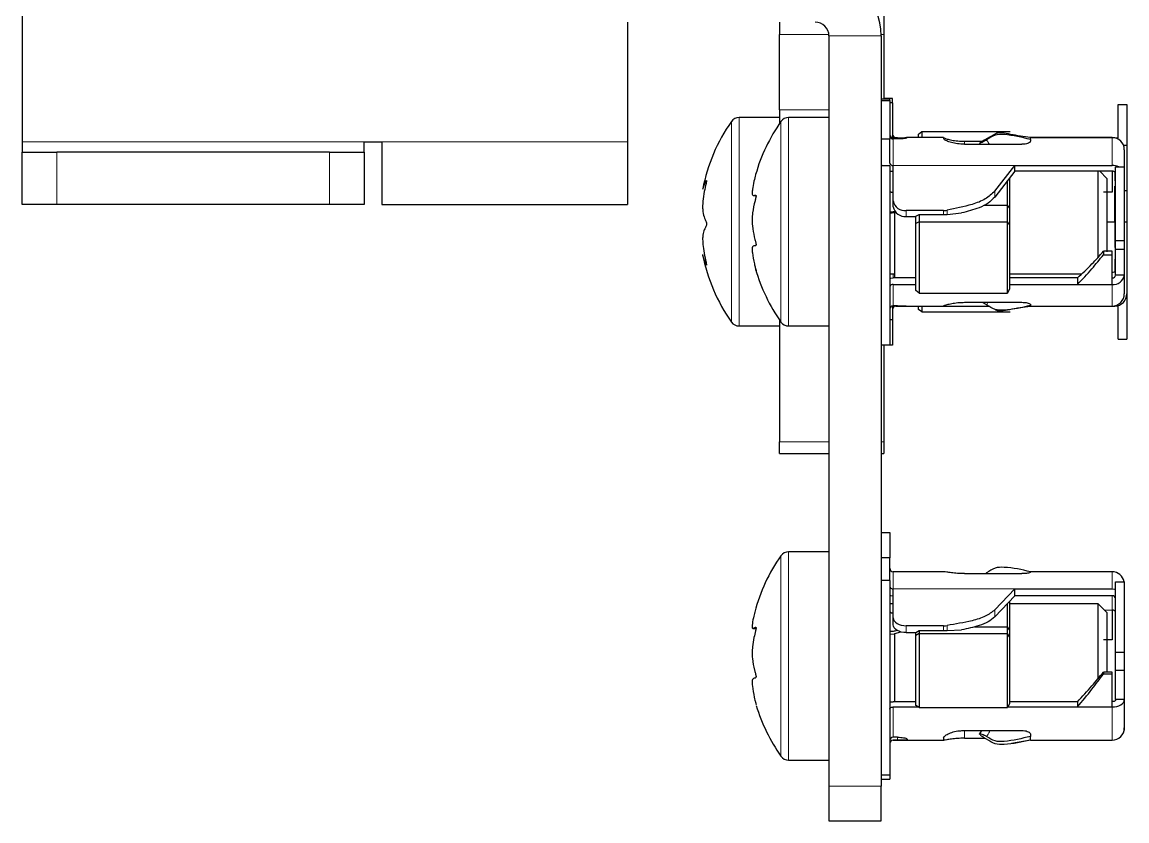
# Model space of a CAD drawing. Header units: millimetres. Extents: x -293 to 528, y -288 to 1990.
# Drawn here: x -44 to 19.6, y -288.2 to -242.2 of the extents above; entities that cross this region are included whole.
import ezdxf

# ---------------------------------------------------------------- set-up
doc = ezdxf.new("R2010")
doc.units = ezdxf.units.MM

msp = doc.modelspace()

# ---------------------------------------------------------------- linework, layer by layer
at = {"color": 7, "linetype": 'Continuous', "lineweight": 25}
for p, q in [((-44.038, -235.659), (-44.038, -249.059)), ((5.562, -238.265), (5.562, -242.883)), ((-9.188, -242.159), (-9.188, -249.059)), ((-0.438, -242.159), (-0.438, -242.883)), ((-0.438, -247.213), (-0.438, -242.883)), ((5.562, -242.883), (5.562, -246.559)), ((2.412, -242.959), (2.412, -286.159)), ((5.412, -242.959), (5.412, -286.159)), ((5.412, -246.581), (5.912, -246.581)), ((5.412, -246.678), (5.912, -246.678)), ((6.062, -246.559), (5.562, -246.559)), ((5.912, -246.678), (5.912, -246.581)), ((5.912, -246.678), (5.912, -248.907)), ((6.062, -246.801), (6.062, -246.559)), ((-0.438, -247.213), (-0.438, -248.008)), ((6.062, -246.801), (5.912, -246.801)), ((6.062, -246.801), (6.062, -248.818)), ((19.062, -246.901), (19.562, -246.901)), ((19.062, -248.839), (19.062, -246.901)), ((19.562, -246.901), (19.562, -249.243)), ((-0.438, -247.659), (-2.763, -247.659)), ((2.412, -247.659), (0.087, -247.659)), ((7.562, -248.609), (7.762, -248.467)), ((7.562, -248.809), (7.562, -248.609)), ((7.762, -248.467), (7.762, -248.809)), ((7.762, -248.467), (12.846, -248.467)), ((11.94, -248.631), (11.488, -248.88)), ((-44.038, -249.059), (-44.038, -249.659)), ((-24.338, -249.659), (-24.338, -249.059)), ((-24.338, -249.059), (-23.338, -249.059)), ((-23.338, -249.059), (-23.338, -252.659)), ((-9.188, -249.059), (-9.188, -252.659)), ((5.912, -248.907), (5.412, -248.907)), ((5.912, -250.279), (5.912, -248.907)), ((6.362, -248.824), (6.112, -248.824)), ((6.362, -248.89), (6.112, -248.89)), ((6.262, -248.824), (6.262, -248.809)), ((6.262, -248.809), (6.316, -248.809)), ((9.012, -248.809), (6.879, -248.809)), ((6.912, -248.812), (6.912, -248.821)), ((9.012, -248.809), (9.012, -248.865)), ((10.212, -249.022), (11.243, -249.022)), ((10.212, -249.194), (13.512, -249.194)), ((11.085, -249.131), (11.085, -249.129)), ((11.085, -249.132), (11.119, -249.194)), ((18.712, -248.809), (14.012, -248.809)), ((14.012, -248.924), (14.012, -248.809)), ((14.012, -248.809), (18.862, -248.809)), ((14.012, -248.924), (14.012, -249.023)), ((19.359, -249.243), (19.562, -249.243)), ((19.562, -249.243), (19.562, -251.853)), ((-44.038, -252.659), (-44.038, -249.659)), ((-44.038, -249.659), (-42.038, -249.659)), ((-26.338, -249.659), (-42.038, -249.659)), ((-26.338, -249.659), (-24.338, -249.659)), ((-24.338, -249.659), (-24.338, -252.659)), ((19.412, -249.509), (19.412, -250.492)), ((5.912, -250.434), (5.412, -250.434)), ((5.912, -250.434), (5.912, -260.737)), ((6.112, -252.456), (6.112, -250.413)), ((11.957, -251.899), (13.112, -250.413)), ((13.112, -250.748), (13.112, -250.413)), ((13.112, -250.413), (18.712, -250.413)), ((18.912, -250.492), (19.412, -250.492)), ((18.912, -254.738), (18.912, -250.492)), ((19.412, -250.492), (19.412, -254.738)), ((13.112, -250.748), (11.957, -252.233)), ((12.812, -251.134), (12.812, -252.865)), ((18.712, -250.748), (13.112, -250.748)), ((17.912, -251.01), (17.912, -250.748)), ((17.912, -255.704), (17.912, -251.01)), ((18.412, -251.159), (18, -250.748)), ((18.412, -251.159), (18.412, -251.451)), ((12.696, -252.71), (12.696, -251.282)), ((18.412, -251.451), (18.412, -255.39)), ((19.412, -251.853), (19.562, -251.853)), ((19.562, -251.853), (19.562, -253.659)), ((-1.938, -252.144), (-1.793, -252.144)), ((6.112, -252.791), (6.112, -252.456)), ((18.712, -251.961), (18.212, -251.961)), ((-42.038, -252.659), (-44.038, -252.659)), ((-26.338, -252.659), (-42.038, -252.659)), ((-24.338, -252.659), (-26.338, -252.659)), ((-23.338, -252.659), (-9.188, -252.659)), ((5.912, -253.164), (6.212, -253.127)), ((6.212, -253.112), (6.256, -253.101)), ((6.212, -256.891), (6.212, -253.112)), ((9.013, -253.013), (6.862, -253.013)), ((11.32, -252.71), (12.696, -252.71)), ((12.696, -253.671), (12.696, -252.71)), ((12.812, -252.865), (12.696, -252.71)), ((12.812, -252.865), (12.812, -253.816)), ((6.862, -253.348), (7.412, -253.348)), ((7.412, -253.334), (7.612, -253.245)), ((7.412, -253.755), (7.412, -253.334)), ((7.612, -253.671), (7.412, -253.755)), ((7.412, -257.625), (7.412, -253.755)), ((7.612, -253.245), (7.612, -253.671)), ((7.612, -253.245), (9.013, -253.245)), ((7.612, -253.671), (7.612, -257.761)), ((7.612, -253.671), (12.696, -253.671)), ((9.208, -253.236), (10.047, -253.15)), ((12.696, -257.761), (12.696, -253.671)), ((12.812, -253.816), (12.696, -253.671)), ((18.412, -253.659), (18.862, -253.659)), ((18.862, -253.659), (18.912, -253.659)), ((19.412, -253.659), (19.562, -253.659)), ((19.562, -253.659), (19.562, -257.809)), ((12.812, -253.816), (12.812, -257.525)), ((18.912, -254.738), (19.412, -254.738)), ((18.912, -255.226), (18.912, -254.738)), ((19.412, -254.738), (19.412, -255.226)), ((18.212, -255.358), (18.212, -255.553)), ((18.712, -255.358), (18.212, -255.358)), ((18.212, -255.553), (18.712, -255.553)), ((18.712, -255.553), (18.712, -255.358)), ((18.912, -255.226), (19.412, -255.226)), ((18.912, -256.742), (18.912, -255.226)), ((19.412, -255.226), (19.412, -256.742)), ((5.912, -256.659), (6.212, -256.659)), ((7.412, -256.891), (6.112, -256.891)), ((12.812, -256.659), (16.954, -256.659)), ((16.712, -256.891), (12.812, -256.891)), ((16.712, -256.891), (16.712, -257.263)), ((19.412, -256.742), (18.912, -256.742)), ((19.412, -256.742), (19.412, -257.809)), ((6.112, -257.263), (7.412, -257.263)), ((12.812, -257.525), (12.696, -257.761)), ((12.812, -257.263), (16.712, -257.263)), ((16.712, -257.263), (18.712, -257.263)), ((7.612, -257.761), (7.412, -257.625)), ((7.612, -257.761), (12.696, -257.761)), ((19.562, -257.809), (19.562, -260.417)), ((6.062, -258.501), (6.062, -259.292)), ((6.362, -258.494), (6.112, -258.494)), ((6.262, -258.509), (11.617, -258.509)), ((6.879, -258.509), (9.012, -258.509)), ((7.562, -258.71), (7.562, -258.509)), ((7.762, -258.852), (7.562, -258.71)), ((7.762, -258.509), (7.762, -258.852)), ((9.012, -258.504), (9.012, -258.509)), ((10.212, -258.297), (13.512, -258.297)), ((14.012, -258.419), (14.012, -258.478)), ((14.012, -258.509), (14.012, -258.478)), ((14.012, -258.509), (18.712, -258.509)), ((14.012, -258.509), (18.862, -258.509)), ((19.062, -260.417), (19.062, -258.48)), ((-0.438, -259.311), (-0.438, -266.329)), ((5.912, -259.292), (6.062, -259.292)), ((6.062, -259.292), (6.062, -260.759)), ((7.762, -258.852), (12.846, -258.852)), ((-2.763, -259.659), (-0.438, -259.659)), ((0.087, -259.659), (2.412, -259.659)), ((5.412, -260.737), (5.912, -260.737)), ((5.562, -260.737), (5.562, -266.329)), ((6.062, -260.759), (5.562, -260.759)), ((19.062, -260.417), (19.562, -260.417)), ((-0.438, -266.999), (-0.438, -266.329)), ((5.562, -266.329), (5.562, -266.999)), ((-0.438, -266.999), (2.412, -266.999)), ((5.412, -266.999), (5.562, -266.999)), ((5.412, -271.559), (5.912, -271.559)), ((5.912, -271.559), (5.912, -273.011)), ((2.412, -272.659), (0.087, -272.659)), ((5.912, -273.011), (5.412, -273.011)), ((5.912, -274.316), (5.912, -273.011)), ((6.406, -273.809), (6.112, -273.809)), ((9.032, -273.809), (6.406, -273.809)), ((10.212, -273.92), (13.512, -273.92)), ((18.712, -273.809), (14.012, -273.809)), ((14.012, -273.812), (14.012, -273.809)), ((14.012, -273.812), (14.012, -273.839)), ((5.912, -274.316), (5.412, -274.316)), ((5.912, -274.316), (5.912, -285.511)), ((18.912, -274.388), (19.412, -274.388)), ((18.912, -278.436), (18.912, -274.388)), ((19.412, -274.388), (19.412, -278.436)), ((6.112, -276.467), (6.112, -274.801)), ((11.957, -276.012), (13.112, -274.801)), ((13.112, -275.199), (11.957, -276.41)), ((13.112, -275.199), (13.112, -274.801)), ((13.112, -274.801), (18.712, -274.801)), ((18.712, -275.199), (13.112, -275.199)), ((6.112, -275.659), (5.912, -275.659)), ((12.696, -276.977), (12.696, -275.634)), ((12.812, -275.513), (12.812, -277.161)), ((17.912, -275.659), (12.812, -275.659)), ((18.412, -276.159), (17.912, -275.659)), ((17.912, -278.401), (17.912, -275.659)), ((6.112, -276.865), (6.112, -276.467)), ((18.412, -276.159), (18.412, -278.444)), ((-1.965, -277.071), (-1.81, -277.071)), ((6.212, -277.358), (6.552, -277.276)), ((9.013, -276.921), (6.862, -276.921)), ((7.412, -277.303), (7.612, -277.197)), ((7.612, -277.197), (7.612, -277.372)), ((7.612, -277.197), (9.013, -277.197)), ((9.208, -277.193), (10.047, -277.158)), ((10.784, -276.977), (12.696, -276.977)), ((12.696, -277.372), (12.696, -276.977)), ((12.812, -277.161), (12.696, -276.977)), ((12.812, -277.161), (12.812, -277.552)), ((5.912, -277.412), (6.212, -277.393)), ((6.212, -281.295), (6.212, -277.358)), ((6.862, -277.319), (7.412, -277.319)), ((7.412, -277.476), (7.412, -277.303)), ((7.612, -277.372), (7.412, -277.476)), ((7.412, -281.512), (7.412, -277.476)), ((7.612, -277.372), (7.612, -281.637)), ((7.612, -277.372), (12.696, -277.372)), ((12.696, -281.637), (12.696, -277.372)), ((12.812, -277.552), (12.696, -277.372)), ((12.812, -277.552), (12.812, -281.42)), ((18.712, -277.734), (18.212, -277.734)), ((17.912, -279.967), (17.912, -278.401)), ((18.412, -278.444), (18.412, -279.598)), ((18.912, -278.436), (19.412, -278.436)), ((18.912, -279.486), (18.912, -278.436)), ((19.412, -278.436), (19.412, -279.486)), ((18.212, -279.585), (18.212, -279.692)), ((18.712, -279.585), (18.212, -279.585)), ((18.212, -279.692), (18.712, -279.692)), ((18.712, -279.692), (18.712, -279.585)), ((18.912, -279.486), (19.412, -279.486)), ((18.912, -281.174), (18.912, -279.486)), ((19.412, -279.486), (19.412, -281.174)), ((7.412, -281.295), (6.112, -281.295)), ((6.112, -281.598), (7.549, -281.598)), ((7.612, -281.637), (7.412, -281.512)), ((7.612, -281.637), (12.696, -281.637)), ((12.812, -281.42), (12.696, -281.637)), ((12.717, -281.598), (16.712, -281.598)), ((16.712, -281.295), (12.812, -281.295)), ((16.712, -281.295), (16.712, -281.598)), ((16.712, -281.598), (18.712, -281.598)), ((19.412, -281.174), (18.912, -281.174)), ((19.412, -281.174), (19.412, -282.809)), ((10.212, -282.953), (13.512, -282.953)), ((11.194, -282.953), (11.086, -283.147)), ((19.401, -282.93), (19.412, -282.93)), ((19.412, -282.809), (19.412, -282.93)), ((6.362, -283.339), (6.112, -283.339)), ((6.112, -283.509), (6.406, -283.509)), ((6.362, -283.509), (6.112, -283.509)), ((6.406, -283.509), (9.032, -283.509)), ((6.912, -283.454), (6.912, -283.476)), ((9.012, -283.378), (9.012, -283.506)), ((10.212, -283.398), (11.408, -283.398)), ((11.085, -283.156), (11.085, -283.151)), ((12.92, -283.686), (14.012, -283.498)), ((14.012, -283.163), (14.012, -283.292)), ((14.012, -283.509), (14.012, -283.292)), ((14.012, -283.509), (18.712, -283.509)), ((0.087, -284.659), (2.412, -284.659)), ((5.412, -285.511), (5.912, -285.511)), ((5.912, -285.511), (5.912, -285.759)), ((2.412, -286.159), (2.412, -288.159)), ((5.412, -285.759), (5.912, -285.759)), ((5.412, -288.159), (5.412, -286.159)), ((2.412, -288.159), (5.412, -288.159))]:
    msp.add_line(p, q, dxfattribs=at)
at = {"color": 8, "linetype": 'Continuous', "lineweight": 18}
for p, q in [((-0.438, -242.883), (2.408, -242.883)), ((5.411, -242.883), (5.562, -242.883)), ((2.412, -242.959), (5.412, -242.959)), ((2.412, -247.213), (-0.438, -247.213)), ((-3.204, -247.894), (-3.204, -247.888)), ((-3.204, -259.431), (-3.204, -247.894)), ((-2.763, -247.665), (-2.763, -247.659)), ((-2.763, -259.659), (-2.763, -247.665)), ((-0.354, -259.431), (-0.354, -247.888)), ((0.087, -259.659), (0.087, -247.659)), ((-44.038, -249.059), (-24.338, -249.059)), ((-23.338, -249.059), (-9.188, -249.059)), ((6.112, -248.89), (6.112, -250.413)), ((6.362, -248.89), (6.362, -248.824)), ((10.212, -249.022), (10.212, -249.194)), ((18.712, -250.413), (18.712, -248.809)), ((-42.038, -249.659), (-42.038, -252.659)), ((-26.338, -252.659), (-26.338, -249.659)), ((6.112, -250.413), (13.112, -250.413)), ((18.862, -251.3), (18.862, -250.793)), ((11.957, -252.233), (11.957, -251.899)), ((6.862, -253.013), (6.862, -253.348)), ((9.013, -253.245), (9.013, -253.013)), ((9.208, -252.994), (9.208, -253.236)), ((18.862, -255.141), (18.862, -253.659)), ((18.862, -256.526), (18.862, -255.815)), ((6.112, -256.659), (6.112, -256.891)), ((18.712, -256.891), (18.712, -256.571)), ((6.112, -257.263), (6.112, -258.494)), ((18.712, -258.509), (18.712, -257.263)), ((6.262, -258.494), (6.262, -258.509)), ((18.862, -258.509), (18.862, -258.493)), ((-0.438, -266.329), (2.412, -266.329)), ((5.412, -266.329), (5.562, -266.329)), ((0.087, -284.659), (0.087, -272.659)), ((-0.354, -284.431), (-0.354, -272.888)), ((6.112, -273.809), (6.112, -274.801)), ((11.488, -273.874), (11.515, -273.92)), ((18.712, -274.801), (18.712, -273.809)), ((6.112, -274.801), (13.112, -274.801)), ((18.712, -276.024), (18.712, -275.199)), ((11.957, -276.41), (11.957, -276.012)), ((18.712, -276.024), (18.277, -276.024)), ((6.862, -276.921), (6.862, -277.319)), ((9.013, -277.197), (9.013, -276.921)), ((9.208, -276.905), (9.208, -277.193)), ((6.112, -281.598), (6.112, -283.339)), ((18.712, -283.509), (18.712, -281.598)), ((10.212, -282.953), (10.212, -283.398)), ((6.362, -283.509), (6.362, -283.339)), ((5.412, -286.159), (2.412, -286.159))]:
    msp.add_line(p, q, dxfattribs=at)
at = {"color": 7, "linetype": 'Continuous', "lineweight": 25, "flags": 128}
for points in [[(18.862, -248.809), (18.999, -248.823), (19.062, -248.839)], [(5.412, -250.279), (5.425, -250.37), (5.451, -250.434)], [(5.912, -250.728), (5.975, -250.739), (6.112, -250.748)], [(5.912, -256.913), (5.975, -256.901), (6.112, -256.891)], [(5.912, -275.175), (5.975, -275.188), (6.112, -275.199)], [(18.712, -274.801), (18.849, -274.811), (18.912, -274.824)], [(6.112, -276.467), (6.126, -276.555), (6.169, -276.641), (6.238, -276.719), (6.332, -276.788), (6.445, -276.845), (6.575, -276.886), (6.716, -276.912), (6.862, -276.921)], [(18.912, -276.145), (18.908, -276.122), (18.897, -276.099), (18.878, -276.078), (18.853, -276.06), (18.823, -276.044), (18.788, -276.033), (18.751, -276.026), (18.712, -276.024)], [(6.862, -277.319), (6.716, -277.31), (6.575, -277.284), (6.445, -277.242), (6.332, -277.186), (6.238, -277.117), (6.169, -277.038), (6.126, -276.953), (6.112, -276.865)], [(5.912, -281.312), (5.975, -281.303), (6.112, -281.295)], [(5.912, -281.719), (5.916, -281.695), (5.927, -281.672), (5.946, -281.651), (5.971, -281.633), (6.001, -281.618), (6.035, -281.607), (6.073, -281.6), (6.112, -281.598)], [(18.712, -281.598), (18.849, -281.589), (18.98, -281.565), (19.101, -281.526), (19.207, -281.473), (19.294, -281.409), (19.359, -281.336), (19.398, -281.256), (19.412, -281.174)], [(18.912, -281.174), (18.908, -281.197), (18.897, -281.22), (18.878, -281.241), (18.853, -281.259), (18.823, -281.274), (18.788, -281.285), (18.751, -281.292), (18.712, -281.295)]]:
    msp.add_lwpolyline(points, dxfattribs=at)
at = {"color": 7, "linetype": 'Continuous', "lineweight": 25}
for centre, radius, start, end in [((1.612, -242.959), 3.8, 360, 90), ((1.612, -242.959), 0.8, 0, 90), ((4.962, -253.659), 10, 144.74847, 169.13664), ((-2.763, -248.199), 0.54, 90, 144.74847), ((7.812, -253.659), 10, 144.74847, 164.2164), ((0.087, -248.199), 0.54, 90, 144.74847), ((6.112, -248.625), 0.2, 180.08935, 270.08907), ((6.262, -248.609), 0.2, 180, 270), ((6.11, -248.692), 0.198, 180.48602, 270.47792), ((18.712, -249.509), 0.7, 360, 90), ((6.084, -250.238), 0.177, 193.44863, 278.95624), ((18.719, -251.374), 0.962, 66.6447, 90.4317), ((18.74, -250.923), 0.177, 13.44863, 98.95624), ((6.778, -252.343), 0.676, 189.63694, 277.14426), ((6.778, -252.678), 0.676, 189.63694, 277.14426), ((9.014, -252.017), 0.996, 269.96573, 281.24283), ((4.962, -253.659), 10, 190.82426, 215.25153), ((7.812, -253.659), 10, 195.76708, 215.25153), ((18.74, -256.396), 0.177, 261.04376, 346.55137), ((18.734, -256.712), 0.18, 262.85574, 350.36306), ((18.79, -256.637), 0.63, 262.85574, 350.36306), ((6.09, -257.441), 0.18, 82.85574, 170.36306), ((18.712, -257.809), 0.7, 270, 360), ((18.862, -257.809), 0.7, 270, 0), ((6.112, -258.694), 0.2, 89.91093, 179.91065), ((6.262, -258.709), 0.2, 90, 180), ((-2.763, -259.119), 0.54, 215.25153, 270), ((0.087, -259.119), 0.54, 215.25153, 270), ((0.087, -273.199), 0.54, 90, 144.74847), ((7.812, -278.659), 10, 144.74847, 165.35216), ((6.112, -273.609), 0.2, 180.0002, 270.0002), ((18.712, -274.509), 0.7, 9.94909, 90), ((6.094, -274.619), 0.183, 187.23659, 275.7518), ((18.73, -275.381), 0.183, 7.23659, 95.7518), ((9.014, -275.707), 1.214, 269.96029, 279.18959), ((7.812, -278.659), 10, 196.54426, 215.25153), ((18.712, -282.809), 0.7, 270, 360), ((6.109, -283.536), 0.197, 88.99664, 178.9602), ((6.112, -283.709), 0.2, 89.9998, 179.9998), ((0.087, -284.119), 0.54, 215.25153, 270)]:
    msp.add_arc(centre, radius, start, end, dxfattribs=at)
for centre, ratio in [((9.013, -252.978), 0.356453), ((9.013, -277.087), 0.14648)]:
    msp.add_ellipse(centre, major_axis=(0.75, 0), ratio=ratio, start_param=4.712389, end_param=4.975032, dxfattribs=at)
for points, knots in [([(14.012, -248.924), (13.513, -248.801), (12.842, -248.636), (11.948, -248.624), (11.643, -248.83), (11.488, -248.934)], [0, 0, 0, 0, 0.587693, 0.790818, 1, 1, 1, 1]), ([(14.012, -248.809), (13.625, -248.753), (13.063, -248.671), (12.455, -248.543), (12.123, -248.525), (11.982, -248.606), (11.912, -248.646)], [0, 0, 0, 0, 0.53039, 0.769058, 0.884473, 1, 1, 1, 1]), ([(6.362, -248.824), (6.424, -248.824), (6.547, -248.823), (6.712, -248.816), (6.836, -248.81), (6.902, -248.808), (6.909, -248.811), (6.912, -248.812)], [0, 0, 0, 0, 0.214393, 0.428789, 0.643061, 0.856854, 1, 1, 1, 1]), ([(6.912, -248.821), (6.906, -248.826), (6.894, -248.836), (6.8, -248.857), (6.661, -248.877), (6.506, -248.889), (6.403, -248.89), (6.362, -248.89)], [0, 0, 0, 0, 0.214305, 0.42865, 0.642279, 0.856223, 1, 1, 1, 1]), ([(9.012, -248.815), (9.024, -248.824), (9.049, -248.844), (9.249, -248.907), (9.547, -248.972), (9.885, -249.015), (10.115, -249.02), (10.212, -249.022)], [0, 0, 0, 0, 0.212833, 0.42585, 0.635542, 0.846587, 1, 1, 1, 1]), ([(10.212, -249.194), (10.077, -249.189), (9.807, -249.179), (9.448, -249.102), (9.179, -249.005), (9.033, -248.919), (9.018, -248.881), (9.012, -248.865)], [0, 0, 0, 0, 0.213238, 0.42649, 0.63916, 0.849598, 1, 1, 1, 1]), ([(11.488, -248.88), (11.439, -248.908), (11.342, -248.962), (11.217, -249.036), (11.127, -249.093), (11.089, -249.122), (11.086, -249.127), (11.085, -249.129)], [0, 0, 0, 0, 0.225867, 0.451734, 0.677598, 0.903479, 1, 1, 1, 1]), ([(11.085, -249.131), (11.09, -249.132), (11.099, -249.132), (11.175, -249.098), (11.285, -249.042), (11.398, -248.983), (11.467, -248.945), (11.488, -248.934)], [0, 0, 0, 0, 0.225883, 0.451767, 0.67765, 0.903524, 1, 1, 1, 1]), ([(14.012, -249.023), (14.006, -249.04), (13.996, -249.074), (13.91, -249.126), (13.783, -249.167), (13.643, -249.191), (13.549, -249.193), (13.512, -249.194)], [0, 0, 0, 0, 0.214373, 0.428779, 0.642592, 0.856666, 1, 1, 1, 1]), ([(-1.81, -250.935), (-1.811, -250.941), (-1.842, -251.049), (-1.922, -251.367), (-1.991, -251.737), (-2.019, -252.02), (-1.994, -252.173), (-1.915, -252.136), (-1.832, -252.113), (-1.802, -252.121), (-1.791, -252.143), (-1.788, -252.164), (-1.788, -252.187), (-1.792, -252.224), (-1.81, -252.317), (-1.89, -252.622), (-1.976, -253.003), (-2.019, -253.513), (-2, -254.018), (-1.927, -254.383), (-1.855, -254.663), (-1.827, -254.767), (-1.808, -254.845), (-1.795, -254.902), (-1.789, -254.947), (-1.788, -254.964), (-1.788, -254.972)], [0, 0, 0, 0, 0.00365, 0.077461, 0.171814, 0.228586, 0.285766, 0.416114, 0.454923, 0.474397, 0.482246, 0.486516, 0.490821, 0.495681, 0.504404, 0.537695, 0.669138, 0.731239, 0.794134, 0.916194, 0.946326, 0.965487, 0.978097, 0.99078, 0.995843, 1, 1, 1, 1]), ([(18.712, -250.748), (18.712, -250.903), (18.712, -251.262), (18.712, -251.708), (18.712, -251.961)], [0, 0, 0, 0, 0.4334515, 1, 1, 1, 1]), ([(-4.858, -251.777), (-4.859, -251.784), (-4.861, -251.803), (-4.799, -251.615), (-4.719, -251.414), (-4.661, -251.305), (-4.645, -251.286), (-4.639, -251.289), (-4.638, -251.299), (-4.639, -251.321), (-4.648, -251.372), (-4.693, -251.577), (-4.775, -251.943), (-4.844, -252.398), (-4.869, -252.803), (-4.844, -253.162), (-4.772, -253.401), (-4.691, -253.584), (-4.653, -253.684), (-4.642, -253.74), (-4.638, -253.769), (-4.638, -253.795), (-4.64, -253.823), (-4.651, -253.873), (-4.707, -254.009), (-4.799, -254.171), (-4.865, -254.455), (-4.861, -254.88), (-4.804, -255.347), (-4.726, -255.731), (-4.667, -255.99), (-4.646, -256.083), (-4.639, -256.132), (-4.638, -256.147), (-4.639, -256.155), (-4.647, -256.151), (-4.689, -256.073), (-4.77, -255.856), (-4.842, -255.615), (-4.855, -255.559), (-4.859, -255.54)], [0, 0, 0, 0, 0.031606, 0.08599, 0.146926, 0.162165, 0.169821, 0.172902, 0.176017, 0.178677, 0.182699, 0.194136, 0.245481, 0.30493, 0.341521, 0.378321, 0.450036, 0.485425, 0.500034, 0.504619, 0.507564, 0.510071, 0.512573, 0.517012, 0.53072, 0.594642, 0.659092, 0.697147, 0.750509, 0.809821, 0.823325, 0.836953, 0.840019, 0.842585, 0.845154, 0.849068, 0.859852, 0.907936, 0.969401, 1, 1, 1, 1]), ([(18.862, -253.659), (18.862, -253.265), (18.862, -252.56), (18.862, -251.9), (18.862, -251.61)], [0, 0, 0, 0, 0.559866, 1, 1, 1, 1]), ([(5.912, -251.895), (5.913, -251.9), (5.915, -251.91), (5.932, -251.926), (5.969, -251.944), (6.039, -251.954), (6.087, -251.962), (6.112, -251.966)], [0, 0, 0, 0, 0.195302, 0.377541, 0.538909, 0.761383, 1, 1, 1, 1]), ([(11.957, -251.899), (11.788, -252.059), (11.437, -252.39), (10.455, -252.739), (9.692, -252.895), (9.208, -252.994)], [0, 0, 0, 0, 0.254027, 0.526591, 1, 1, 1, 1]), ([(11.957, -252.233), (11.837, -252.356), (11.593, -252.606), (10.929, -252.922), (10.389, -253.062), (10.047, -253.15)], [0, 0, 0, 0, 0.261809, 0.533628, 1, 1, 1, 1]), ([(5.912, -253.058), (5.913, -253.063), (5.915, -253.072), (5.932, -253.084), (5.97, -253.092), (6.046, -253.085), (6.128, -253.075), (6.185, -253.06), (6.215, -253.053)], [0, 0, 0, 0, 0.1468126, 0.2838054, 0.4051095, 0.587871, 0.7831577, 1, 1, 1, 1]), ([(-1.788, -254.972), (-1.788, -254.98), (-1.789, -254.997), (-1.798, -255.025), (-1.84, -255.061), (-1.921, -255.043), (-1.991, -255.071), (-2.019, -255.202), (-1.996, -255.53), (-1.92, -255.937), (-1.839, -256.267), (-1.807, -256.388), (-1.793, -256.438), (-1.788, -256.456), (-1.788, -256.459), (-1.79, -256.451), (-1.797, -256.427), (-1.806, -256.398), (-1.811, -256.38)], [0, 0, 0, 0, 0.0080985, 0.0194887, 0.0510507, 0.192127, 0.3599728, 0.4662721, 0.5734397, 0.8070788, 0.883862, 0.9223376, 0.9416812, 0.9500322, 0.9584695, 0.9657153, 0.9784816, 1, 1, 1, 1]), ([(16.712, -256.891), (16.992, -256.635), (17.492, -256.178), (17.992, -255.608), (18.212, -255.358)], [0, 0, 0, 0, 0.559868, 1, 1, 1, 1]), ([(16.712, -257.263), (16.992, -256.974), (17.492, -256.458), (17.992, -255.829), (18.212, -255.553)], [0, 0, 0, 0, 0.559911, 1, 1, 1, 1]), ([(18.712, -257.263), (18.712, -256.974), (18.712, -256.458), (18.712, -255.829), (18.712, -255.553)], [0, 0, 0, 0, 0.559866, 1, 1, 1, 1]), ([(6.362, -258.494), (6.424, -258.495), (6.548, -258.496), (6.711, -258.502), (6.83, -258.508), (6.865, -258.509), (6.879, -258.509)], [0, 0, 0, 0, 0.268337, 0.536678, 0.804865, 1, 1, 1, 1]), ([(9.012, -258.504), (9.024, -258.494), (9.049, -258.475), (9.249, -258.411), (9.547, -258.347), (9.885, -258.304), (10.115, -258.299), (10.212, -258.297)], [0, 0, 0, 0, 0.212833, 0.42585, 0.635542, 0.846587, 1, 1, 1, 1]), ([(11.488, -258.438), (11.439, -258.411), (11.348, -258.36), (11.276, -258.317), (11.243, -258.297)], [0, 0, 0, 0, 0.54387, 1, 1, 1, 1]), ([(14.012, -258.478), (13.513, -258.597), (12.842, -258.758), (11.948, -258.754), (11.643, -258.545), (11.488, -258.438)], [0, 0, 0, 0, 0.587693, 0.790818, 1, 1, 1, 1]), ([(11.912, -258.673), (11.972, -258.707), (12.061, -258.759), (12.207, -258.789), (12.441, -258.781), (13.042, -258.646), (13.612, -258.566), (14.012, -258.509)], [0, 0, 0, 0, 0.113251, 0.16898, 0.224646, 0.455828, 1, 1, 1, 1]), ([(13.512, -258.297), (13.568, -258.299), (13.681, -258.302), (13.83, -258.326), (13.943, -258.36), (14.003, -258.393), (14.009, -258.411), (14.012, -258.419)], [0, 0, 0, 0, 0.2144453, 0.4288931, 0.6432387, 0.8571881, 1, 1, 1, 1]), ([(10.212, -273.92), (10.077, -273.918), (9.808, -273.912), (9.448, -273.872), (9.181, -273.831), (9.05, -273.809), (9.035, -273.811), (9.032, -273.811)], [0, 0, 0, 0, 0.234814, 0.469643, 0.703831, 0.935562, 1, 1, 1, 1]), ([(11.408, -273.92), (11.414, -273.917), (11.439, -273.901), (11.467, -273.886), (11.488, -273.874)], [0, 0, 0, 0, 0.235419, 1, 1, 1, 1]), ([(14.012, -273.812), (13.513, -273.696), (12.842, -273.54), (11.948, -273.557), (11.643, -273.767), (11.488, -273.874)], [0, 0, 0, 0, 0.587693, 0.790818, 1, 1, 1, 1]), ([(14.012, -273.839), (14.006, -273.846), (13.996, -273.86), (13.91, -273.884), (13.783, -273.906), (13.643, -273.919), (13.549, -273.92), (13.512, -273.92)], [0, 0, 0, 0, 0.214373, 0.428779, 0.642592, 0.856666, 1, 1, 1, 1]), ([(11.957, -276.012), (11.788, -276.143), (11.437, -276.413), (10.455, -276.698), (9.692, -276.825), (9.208, -276.905)], [0, 0, 0, 0, 0.254027, 0.526591, 1, 1, 1, 1]), ([(-1.859, -276.129), (-1.888, -276.24), (-1.959, -276.513), (-2.015, -276.874), (-2.012, -277.072), (-1.954, -277.081), (-1.876, -277.022), (-1.817, -277.006), (-1.796, -277.01), (-1.789, -277.038), (-1.788, -277.057), (-1.789, -277.083), (-1.797, -277.137), (-1.839, -277.322), (-1.921, -277.638), (-1.992, -278.052), (-2.019, -278.476), (-1.994, -278.962), (-1.915, -279.327), (-1.832, -279.625), (-1.802, -279.739), (-1.791, -279.801), (-1.788, -279.835), (-1.788, -279.86), (-1.792, -279.884), (-1.81, -279.922), (-1.89, -279.954), (-1.976, -279.959), (-2.019, -280.124), (-2, -280.473), (-1.927, -280.874), (-1.855, -281.184), (-1.827, -281.294), (-1.808, -281.37), (-1.795, -281.418), (-1.789, -281.444), (-1.788, -281.447), (-1.788, -281.449)], [0, 0, 0, 0, 0.046233, 0.113467, 0.153166, 0.208832, 0.270707, 0.284793, 0.299011, 0.302209, 0.304886, 0.307566, 0.311648, 0.322899, 0.373059, 0.43718, 0.475761, 0.514619, 0.603202, 0.629576, 0.64281, 0.648144, 0.651045, 0.653971, 0.657274, 0.663202, 0.685826, 0.775152, 0.817355, 0.860097, 0.943047, 0.963524, 0.976545, 0.985115, 0.993735, 0.997175, 1, 1, 1, 1]), ([(5.912, -276.087), (5.913, -276.096), (5.915, -276.113), (5.932, -276.139), (5.969, -276.166), (6.039, -276.177), (6.087, -276.185), (6.112, -276.189)], [0, 0, 0, 0, 0.195302, 0.377541, 0.538909, 0.761383, 1, 1, 1, 1]), ([(11.957, -276.41), (11.837, -276.51), (11.593, -276.714), (10.929, -276.972), (10.389, -277.086), (10.047, -277.158)], [0, 0, 0, 0, 0.261809, 0.533628, 1, 1, 1, 1]), ([(18.712, -276.024), (18.712, -276.321), (18.712, -276.853), (18.712, -277.464), (18.712, -277.734)], [0, 0, 0, 0, 0.559785, 1, 1, 1, 1]), ([(5.912, -277.175), (5.913, -277.184), (5.915, -277.201), (5.932, -277.222), (5.97, -277.24), (6.046, -277.235), (6.165, -277.222), (6.26, -277.199), (6.327, -277.182)], [0, 0, 0, 0, 0.115696, 0.223653, 0.319247, 0.463273, 0.617169, 1, 1, 1, 1]), ([(16.712, -281.295), (16.992, -280.997), (17.492, -280.466), (17.992, -279.854), (18.212, -279.585)], [0, 0, 0, 0, 0.5598678, 1, 1, 1, 1]), ([(16.712, -281.598), (16.992, -281.264), (17.492, -280.667), (17.992, -279.99), (18.212, -279.692)], [0, 0, 0, 0, 0.559911, 1, 1, 1, 1]), ([(18.712, -281.598), (18.712, -281.264), (18.712, -280.667), (18.712, -279.99), (18.712, -279.692)], [0, 0, 0, 0, 0.559866, 1, 1, 1, 1]), ([(9.012, -283.378), (9.024, -283.343), (9.049, -283.274), (9.249, -283.146), (9.547, -283.033), (9.885, -282.964), (10.115, -282.956), (10.212, -282.953)], [0, 0, 0, 0, 0.212833, 0.42585, 0.635542, 0.846587, 1, 1, 1, 1]), ([(13.512, -282.953), (13.568, -282.956), (13.681, -282.961), (13.83, -283), (13.943, -283.056), (14.003, -283.113), (14.009, -283.149), (14.012, -283.163)], [0, 0, 0, 0, 0.214445, 0.428893, 0.643239, 0.857188, 1, 1, 1, 1]), ([(6.362, -283.339), (6.424, -283.341), (6.547, -283.344), (6.712, -283.368), (6.836, -283.4), (6.902, -283.431), (6.909, -283.447), (6.912, -283.454)], [0, 0, 0, 0, 0.2143929, 0.4287887, 0.6430611, 0.8568545, 1, 1, 1, 1]), ([(6.912, -283.476), (6.906, -283.483), (6.894, -283.496), (6.8, -283.505), (6.661, -283.509), (6.506, -283.509), (6.403, -283.509), (6.362, -283.509)], [0, 0, 0, 0, 0.214305, 0.42865, 0.642279, 0.856223, 1, 1, 1, 1]), ([(10.212, -283.398), (10.077, -283.401), (9.807, -283.407), (9.448, -283.447), (9.179, -283.488), (9.033, -283.512), (9.018, -283.508), (9.012, -283.506)], [0, 0, 0, 0, 0.213238, 0.42649, 0.63916, 0.849598, 1, 1, 1, 1]), ([(11.488, -283.305), (11.439, -283.28), (11.342, -283.23), (11.217, -283.174), (11.127, -283.143), (11.089, -283.139), (11.086, -283.148), (11.085, -283.151)], [0, 0, 0, 0, 0.225867, 0.451734, 0.677598, 0.903479, 1, 1, 1, 1]), ([(11.085, -283.156), (11.09, -283.166), (11.099, -283.187), (11.175, -283.248), (11.285, -283.325), (11.398, -283.394), (11.467, -283.433), (11.488, -283.445)], [0, 0, 0, 0, 0.225883, 0.451767, 0.67765, 0.903524, 1, 1, 1, 1]), ([(14.012, -283.292), (13.513, -283.417), (12.842, -283.584), (11.948, -283.608), (11.643, -283.407), (11.488, -283.305)], [0, 0, 0, 0, 0.587693, 0.790818, 1, 1, 1, 1]), ([(14.012, -283.507), (13.513, -283.623), (12.842, -283.778), (11.948, -283.762), (11.643, -283.551), (11.488, -283.445)], [0, 0, 0, 0, 0.587693, 0.790818, 1, 1, 1, 1])]:
    msp.add_open_spline(points, degree=3, knots=knots, dxfattribs=at)
at = {"color": 8, "linetype": 'Continuous', "lineweight": 18}
for points, knots in [([(11.488, -248.934), (11.53, -249.007), (11.579, -249.094), (11.629, -249.181), (11.637, -249.194)], [0, 0, 0, 0, 0.842756, 1, 1, 1, 1]), ([(11.569, -258.297), (11.558, -258.317), (11.531, -258.364), (11.504, -258.411), (11.488, -258.438)], [0, 0, 0, 0, 0.415393, 1, 1, 1, 1]), ([(11.692, -282.953), (11.687, -282.962), (11.661, -283.007), (11.608, -283.097), (11.546, -283.205), (11.504, -283.278), (11.488, -283.305)], [0, 0, 0, 0, 0.073986, 0.383014, 0.76733, 1, 1, 1, 1])]:
    msp.add_open_spline(points, degree=3, knots=knots, dxfattribs=at)

doc.saveas('drawing.dxf')
